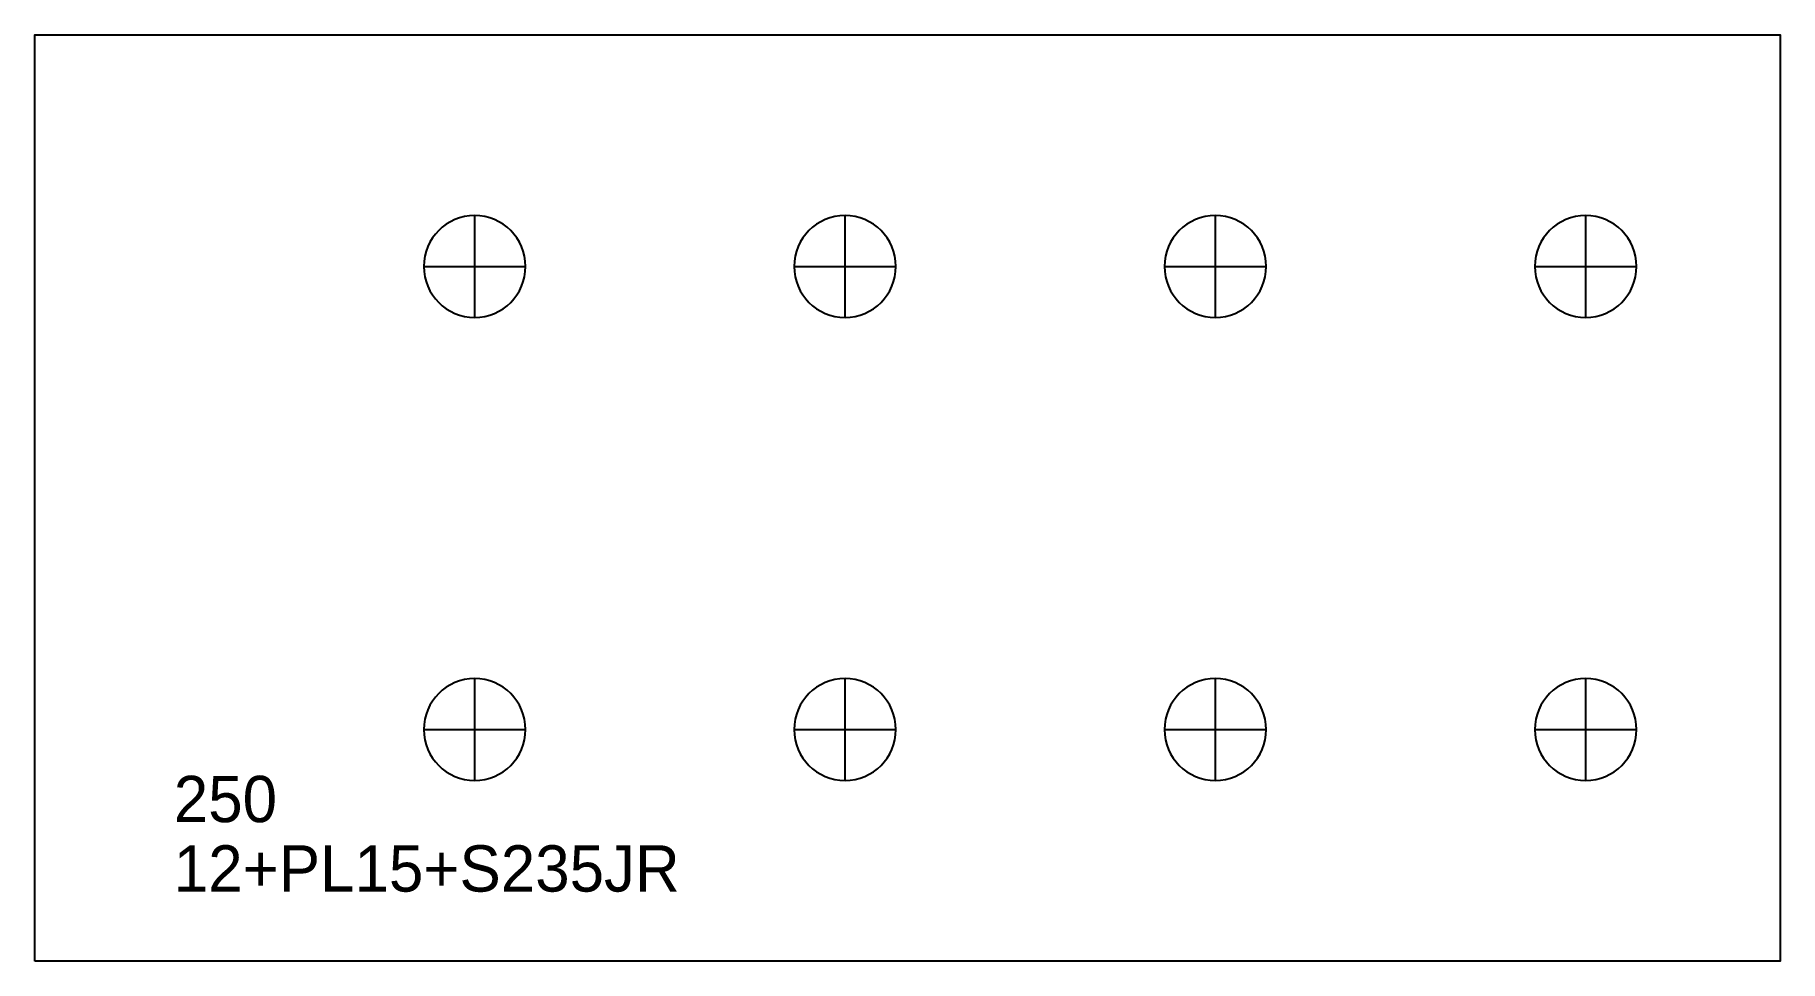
# Model space of a CAD drawing. Extents: x 0 to 377, y 0 to 200.
import ezdxf

# ---------------------------------------------------------------- set-up
doc = ezdxf.new("R2010")
doc.units = 0
for name, color, linetype in [('22', 7, 'CONTINUOUS'), ('CUT', 7, 'CONTINUOUS'), ('SCRIBE', 3, 'CONTINUOUS'), ('TEXT', 7, 'CONTINUOUS')]:
    doc.layers.add(name, color=color, linetype=linetype)

msp = doc.modelspace()

# ---------------------------------------------------------------- linework, layer by layer
at = {"layer": '22', "color": 7, "linetype": 'CONTINUOUS'}
for p, q in [((95, 139), (95, 161)), ((175, 139), (175, 161)), ((255, 139), (255, 161)), ((335, 139), (335, 161)), ((84, 150), (106, 150)), ((164, 150), (186, 150)), ((244, 150), (266, 150)), ((324, 150), (346, 150)), ((95, 39), (95, 61)), ((175, 39), (175, 61)), ((255, 39), (255, 61)), ((335, 39), (335, 61)), ((84, 50), (106, 50)), ((164, 50), (186, 50)), ((244, 50), (266, 50)), ((324, 50), (346, 50))]:
    msp.add_line(p, q, dxfattribs=at)
for points in [[(95, 161, 1), (95, 139, 1)], [(175, 161, 1), (175, 139, 1)], [(255, 161, 1), (255, 139, 1)], [(335, 161, 1), (335, 139, 1)], [(95, 61, 1), (95, 39, 1)], [(175, 61, 1), (175, 39, 1)], [(255, 61, 1), (255, 39, 1)], [(335, 61, 1), (335, 39, 1)]]:
    msp.add_lwpolyline(points, format="xyb", close=True, dxfattribs=at)
at = {"layer": 'CUT', "color": 7, "linetype": 'CONTINUOUS'}
msp.add_lwpolyline([(0, 0), (0, 200), (377, 200), (377, 0)], close=True, dxfattribs=at)

# ---------------------------------------------------------------- texts
at = {"layer": 'SCRIBE', "color": 3}
msp.add_text('250', height=10, dxfattribs=at).set_placement((30, 30))
at = {"layer": 'TEXT', "color": 7}
msp.add_text('12+PL15+S235JR', height=10, dxfattribs=at).set_placement((30, 15))

doc.saveas('drawing.dxf')
